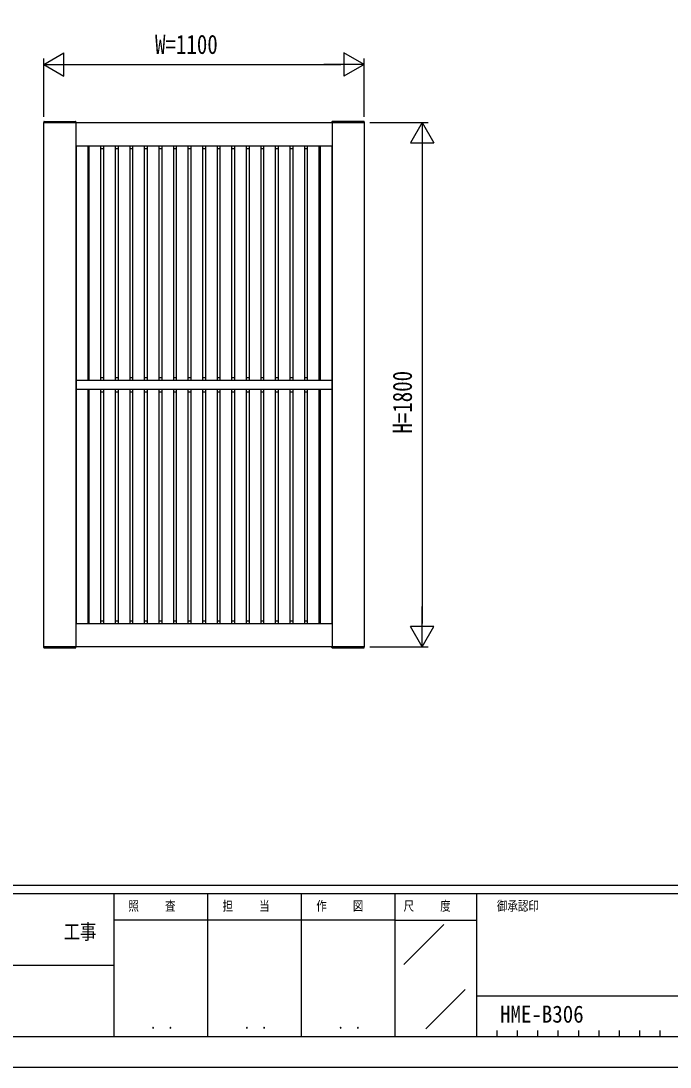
# Model space of a CAD drawing. Units: millimetres on the paper. Extents: x -297 to 297, y -210 to 210.
# Drawn here: x 72.1 to 183.6, y -210 to -30.4 of the extents above; entities that cross this region are included whole.
import ezdxf
from ezdxf.enums import TextEntityAlignment as Align

# ---------------------------------------------------------------- set-up
doc = ezdxf.new("R2010")
doc.units = ezdxf.units.MM
for name, color, linetype in [('0-1_USER1', 3, 'Continuous'), ('0-2_YKK_A1', 4, 'Continuous'), ('0-3_YKK_D', 6, 'Continuous'), ('0-4_YKK_ZWAK', 7, 'Continuous')]:
    doc.layers.add(name, color=color, linetype=linetype)
doc.styles.add('ＭＳ ゴシック', font='')
doc.styles.get('ＭＳ ゴシック').set_extended_font_data('MS Gothic')

msp = doc.modelspace()

# ---------------------------------------------------------------- linework, layer by layer
at = {"layer": '0-2_YKK_A1'}
for p, q in [((75.983, -47.722), (75.976, -47.85)), ((75.976, -47.85), (81.526, -47.85)), ((76.033, -47.675), (81.47, -47.675)), ((81.501, -47.85), (81.501, -137.85)), ((81.52, -47.722), (81.526, -47.85)), ((125.483, -47.722), (125.476, -47.85)), ((131.026, -47.85), (125.476, -47.85)), ((125.501, -47.85), (125.501, -137.85)), ((130.97, -47.675), (125.533, -47.675)), ((131.02, -47.722), (131.026, -47.85)), ((81.501, -51.85), (125.501, -51.85)), ((81.541, -51.85), (81.541, -133.85)), ((83.541, -51.85), (83.541, -92.075)), ((83.751, -51.85), (83.751, -92.075)), ((85.751, -51.85), (85.751, -92.075)), ((86.251, -51.85), (86.251, -92.075)), ((88.251, -51.85), (88.251, -92.075)), ((88.751, -51.85), (88.751, -92.075)), ((90.751, -51.85), (90.751, -92.075)), ((91.251, -51.85), (91.251, -92.075)), ((93.251, -51.85), (93.251, -92.075)), ((93.751, -51.85), (93.751, -92.075)), ((95.751, -51.85), (95.751, -92.075)), ((96.251, -51.85), (96.251, -92.075)), ((98.251, -51.85), (98.251, -92.075)), ((98.751, -51.85), (98.751, -92.075)), ((100.751, -51.85), (100.751, -92.075)), ((101.251, -51.85), (101.251, -92.075)), ((103.251, -51.85), (103.251, -92.075)), ((103.751, -51.85), (103.751, -92.075)), ((105.751, -51.85), (105.751, -92.075)), ((106.251, -51.85), (106.251, -92.075)), ((108.251, -51.85), (108.251, -92.075)), ((108.751, -51.85), (108.751, -92.075)), ((110.751, -51.85), (110.751, -92.075)), ((111.251, -51.85), (111.251, -92.075)), ((113.251, -51.85), (113.251, -92.075)), ((113.751, -51.85), (113.751, -92.075)), ((115.751, -51.85), (115.751, -92.075)), ((116.251, -51.85), (116.251, -92.075)), ((118.251, -51.85), (118.251, -92.075)), ((118.751, -51.85), (118.751, -92.075)), ((120.751, -51.85), (120.751, -92.075)), ((121.251, -51.85), (121.251, -92.075)), ((123.251, -51.85), (123.251, -92.075)), ((123.461, -51.85), (123.461, -92.075)), ((125.461, -51.85), (125.461, -133.85)), ((81.501, -52.29), (81.541, -52.29)), ((83.541, -52.29), (83.751, -52.29)), ((85.751, -52.29), (86.251, -52.29)), ((88.251, -52.29), (88.751, -52.29)), ((90.751, -52.29), (91.251, -52.29)), ((93.251, -52.29), (93.751, -52.29)), ((95.751, -52.29), (96.251, -52.29)), ((98.251, -52.29), (98.751, -52.29)), ((100.751, -52.29), (101.251, -52.29)), ((103.251, -52.29), (103.751, -52.29)), ((105.751, -52.29), (106.251, -52.29)), ((108.251, -52.29), (108.751, -52.29)), ((110.751, -52.29), (111.251, -52.29)), ((113.251, -52.29), (113.751, -52.29)), ((115.751, -52.29), (116.251, -52.29)), ((118.251, -52.29), (118.751, -52.29)), ((120.751, -52.29), (121.251, -52.29)), ((123.251, -52.29), (123.461, -52.29)), ((125.461, -52.29), (125.501, -52.29)), ((81.501, -91.635), (81.541, -91.635)), ((81.501, -92.075), (125.501, -92.075)), ((83.541, -91.635), (83.751, -91.635)), ((85.751, -91.635), (86.251, -91.635)), ((88.251, -91.635), (88.751, -91.635)), ((90.751, -91.635), (91.251, -91.635)), ((93.251, -91.635), (93.751, -91.635)), ((95.751, -91.635), (96.251, -91.635)), ((98.251, -91.635), (98.751, -91.635)), ((100.751, -91.635), (101.251, -91.635)), ((103.251, -91.635), (103.751, -91.635)), ((105.751, -91.635), (106.251, -91.635)), ((108.251, -91.635), (108.751, -91.635)), ((110.751, -91.635), (111.251, -91.635)), ((113.251, -91.635), (113.751, -91.635)), ((115.751, -91.635), (116.251, -91.635)), ((118.251, -91.635), (118.751, -91.635)), ((120.751, -91.635), (121.251, -91.635)), ((123.251, -91.635), (123.461, -91.635)), ((125.461, -91.635), (125.501, -91.635)), ((81.501, -93.625), (125.501, -93.625)), ((81.501, -94.065), (81.541, -94.065)), ((83.541, -93.625), (83.541, -133.85)), ((83.541, -94.065), (83.751, -94.065)), ((83.751, -93.625), (83.751, -133.85)), ((85.751, -93.625), (85.751, -133.85)), ((85.751, -94.065), (86.251, -94.065)), ((86.251, -93.625), (86.251, -133.85)), ((88.251, -93.625), (88.251, -133.85)), ((88.251, -94.065), (88.751, -94.065)), ((88.751, -93.625), (88.751, -133.85)), ((90.751, -93.625), (90.751, -133.85)), ((90.751, -94.065), (91.251, -94.065)), ((91.251, -93.625), (91.251, -133.85)), ((93.251, -93.625), (93.251, -133.85)), ((93.251, -94.065), (93.751, -94.065)), ((93.751, -93.625), (93.751, -133.85)), ((95.751, -93.625), (95.751, -133.85)), ((95.751, -94.065), (96.251, -94.065)), ((96.251, -93.625), (96.251, -133.85)), ((98.251, -93.625), (98.251, -133.85)), ((98.251, -94.065), (98.751, -94.065)), ((98.751, -93.625), (98.751, -133.85)), ((100.751, -93.625), (100.751, -133.85)), ((100.751, -94.065), (101.251, -94.065)), ((101.251, -93.625), (101.251, -133.85)), ((103.251, -93.625), (103.251, -133.85)), ((103.251, -94.065), (103.751, -94.065)), ((103.751, -93.625), (103.751, -133.85)), ((105.751, -93.625), (105.751, -133.85)), ((105.751, -94.065), (106.251, -94.065)), ((106.251, -93.625), (106.251, -133.85)), ((108.251, -93.625), (108.251, -133.85)), ((108.251, -94.065), (108.751, -94.065)), ((108.751, -93.625), (108.751, -133.85)), ((110.751, -93.625), (110.751, -133.85)), ((110.751, -94.065), (111.251, -94.065)), ((111.251, -93.625), (111.251, -133.85)), ((113.251, -93.625), (113.251, -133.85)), ((113.251, -94.065), (113.751, -94.065)), ((113.751, -93.625), (113.751, -133.85)), ((115.751, -93.625), (115.751, -133.85)), ((115.751, -94.065), (116.251, -94.065)), ((116.251, -93.625), (116.251, -133.85)), ((118.251, -93.625), (118.251, -133.85)), ((118.251, -94.065), (118.751, -94.065)), ((118.751, -93.625), (118.751, -133.85)), ((120.751, -93.625), (120.751, -133.85)), ((120.751, -94.065), (121.251, -94.065)), ((121.251, -93.625), (121.251, -133.85)), ((123.251, -93.625), (123.251, -133.85)), ((123.251, -94.065), (123.461, -94.065)), ((123.461, -93.625), (123.461, -133.85)), ((125.461, -94.065), (125.501, -94.065)), ((81.501, -133.41), (81.541, -133.41)), ((81.501, -133.85), (125.501, -133.85)), ((83.541, -133.41), (83.751, -133.41)), ((85.751, -133.41), (86.251, -133.41)), ((88.251, -133.41), (88.751, -133.41)), ((90.751, -133.41), (91.251, -133.41)), ((93.251, -133.41), (93.751, -133.41)), ((95.751, -133.41), (96.251, -133.41)), ((98.251, -133.41), (98.751, -133.41)), ((100.751, -133.41), (101.251, -133.41)), ((103.251, -133.41), (103.751, -133.41)), ((105.751, -133.41), (106.251, -133.41)), ((108.251, -133.41), (108.751, -133.41)), ((110.751, -133.41), (111.251, -133.41)), ((113.251, -133.41), (113.751, -133.41)), ((115.751, -133.41), (116.251, -133.41)), ((118.251, -133.41), (118.751, -133.41)), ((120.751, -133.41), (121.251, -133.41)), ((123.251, -133.41), (123.461, -133.41)), ((125.461, -133.41), (125.501, -133.41)), ((75.976, -137.85), (81.526, -137.85)), ((75.983, -137.978), (75.976, -137.85)), ((76.033, -138.025), (81.47, -138.025)), ((81.52, -137.978), (81.526, -137.85)), ((125.476, -137.85), (131.026, -137.85)), ((125.483, -137.978), (125.476, -137.85)), ((125.533, -138.025), (130.97, -138.025)), ((131.02, -137.978), (131.026, -137.85))]:
    msp.add_line(p, q, dxfattribs=at)
msp.add_lwpolyline([(76.001, -47.85), (131.001, -47.85), (131.001, -137.85), (76.001, -137.85)], close=True, dxfattribs=at)
for centre, start, end in [((76.033, -47.725), 90, 177), ((81.47, -47.725), 3, 90), ((125.533, -47.725), 90, 177), ((130.97, -47.725), 3, 90), ((76.033, -137.975), 183, 270), ((81.47, -137.975), 270, 357), ((125.533, -137.975), 183, 270), ((130.97, -137.975), 270, 357)]:
    msp.add_arc(centre, 0.05, start, end, dxfattribs=at)
at = {"layer": '0-3_YKK_D'}
for p, q in [((76.001, -37.85), (79.465, -35.85)), ((79.465, -39.85), (79.465, -35.85)), ((131.001, -37.85), (127.537, -35.85)), ((127.537, -35.85), (127.537, -39.85)), ((76.001, -46.85), (76.001, -36.85)), ((131.001, -46.85), (131.001, -36.85)), ((76.001, -37.85), (79.465, -39.85)), ((76.001, -37.85), (82.93, -37.85)), ((80.001, -37.85), (127.001, -37.85)), ((131.001, -37.85), (124.073, -37.85)), ((131.001, -37.85), (127.537, -39.85)), ((132.001, -47.85), (142.001, -47.85)), ((141.001, -47.85), (139.001, -51.314)), ((141.001, -47.85), (143.001, -51.314)), ((141.001, -47.85), (141.001, -54.778)), ((139.001, -51.314), (143.001, -51.314)), ((141.001, -51.85), (141.001, -133.85)), ((141.001, -137.85), (141.001, -130.922)), ((141.001, -137.85), (139.001, -134.386)), ((143.001, -134.386), (139.001, -134.386)), ((141.001, -137.85), (143.001, -134.386)), ((132.001, -137.85), (142.001, -137.85))]:
    msp.add_line(p, q, dxfattribs=at)
at = {"layer": '0-4_YKK_ZWAK'}
for p, q in [((270.001, -178.85), (-275.999, -178.85)), ((88.001, -180.25), (-2.999, -180.25)), ((104.101, -180.25), (104.101, -204.75)), ((120.201, -180.25), (120.201, -204.75)), ((136.301, -180.25), (136.301, -204.75)), ((150.301, -180.25), (136.301, -180.25)), ((222.576, -180.25), (150.301, -180.25)), ((150.301, -180.25), (150.301, -204.75)), ((136.301, -184.8), (88.001, -184.8)), ((136.301, -184.8), (150.301, -184.8)), ((137.847, -192.38), (144.703, -185.525)), ((-2.999, -192.5), (88.001, -192.5)), ((141.597, -203.419), (148.332, -196.684)), ((150.301, -197.75), (222.576, -197.75)), ((-2.999, -204.75), (88.001, -204.75)), ((88.001, -204.75), (136.301, -204.75)), ((136.301, -204.75), (150.301, -204.75)), ((150.301, -204.75), (222.576, -204.75)), ((153.801, -203.7), (153.801, -204.75)), ((157.301, -203.7), (157.301, -204.75)), ((160.801, -203.7), (160.801, -204.75)), ((164.301, -203.7), (164.301, -204.75)), ((167.801, -203.7), (167.801, -204.75)), ((171.301, -203.7), (171.301, -204.75)), ((174.801, -203.7), (174.801, -204.75)), ((178.301, -203.7), (178.301, -204.75)), ((181.801, -203.7), (181.801, -204.75))]:
    msp.add_line(p, q, dxfattribs=at)
msp.add_lwpolyline([(-297, -210), (297, -210), (297, 210), (-297, 210)], close=True, dxfattribs=at)
msp.add_lwpolyline([(136.301, -180.25), (88.001, -180.25), (88.001, -204.75)], dxfattribs=at)

# ---------------------------------------------------------------- texts
at = {"layer": '0-1_USER1', "style": 'ＭＳ ゴシック', "width": 0.9}
msp.add_text('HME-B306', height=2.933, dxfattribs=at).set_placement((154.346, -203.251), align=Align.BOTTOM_LEFT)
at = {"layer": '0-3_YKK_D', "style": 'ＭＳ ゴシック', "width": 0.8}
msp.add_text('W=1100', height=3.299, dxfattribs=at).set_placement((95.101, -37.05), align=Align.BOTTOM_LEFT)
msp.add_text('H=1800', height=3.299, rotation=90, dxfattribs=at).set_placement((140.201, -101.25), align=Align.BOTTOM_LEFT)
at = {"layer": '0-4_YKK_ZWAK', "style": 'ＭＳ ゴシック', "width": 0.8}
for s, height, p in [('照     査', 1.65, (90.531, -183.65)), ('担     当', 1.65, (106.691, -183.65)), ('作     図', 1.65, (122.791, -183.65)), ('尺     度', 1.65, (137.781, -183.65)), ('御承認印', 1.65, (153.818, -183.65)), ('工事', 2.566, (79.413, -188.823)), ('． ．', 1.814, (94.3, -204.005)), ('． ．', 1.814, (110.4, -204.005)), ('． ．', 1.814, (126.5, -204.005))]:
    msp.add_text(s, height=height, dxfattribs=at).set_placement(p, align=Align.BOTTOM_LEFT)

doc.saveas('drawing.dxf')
